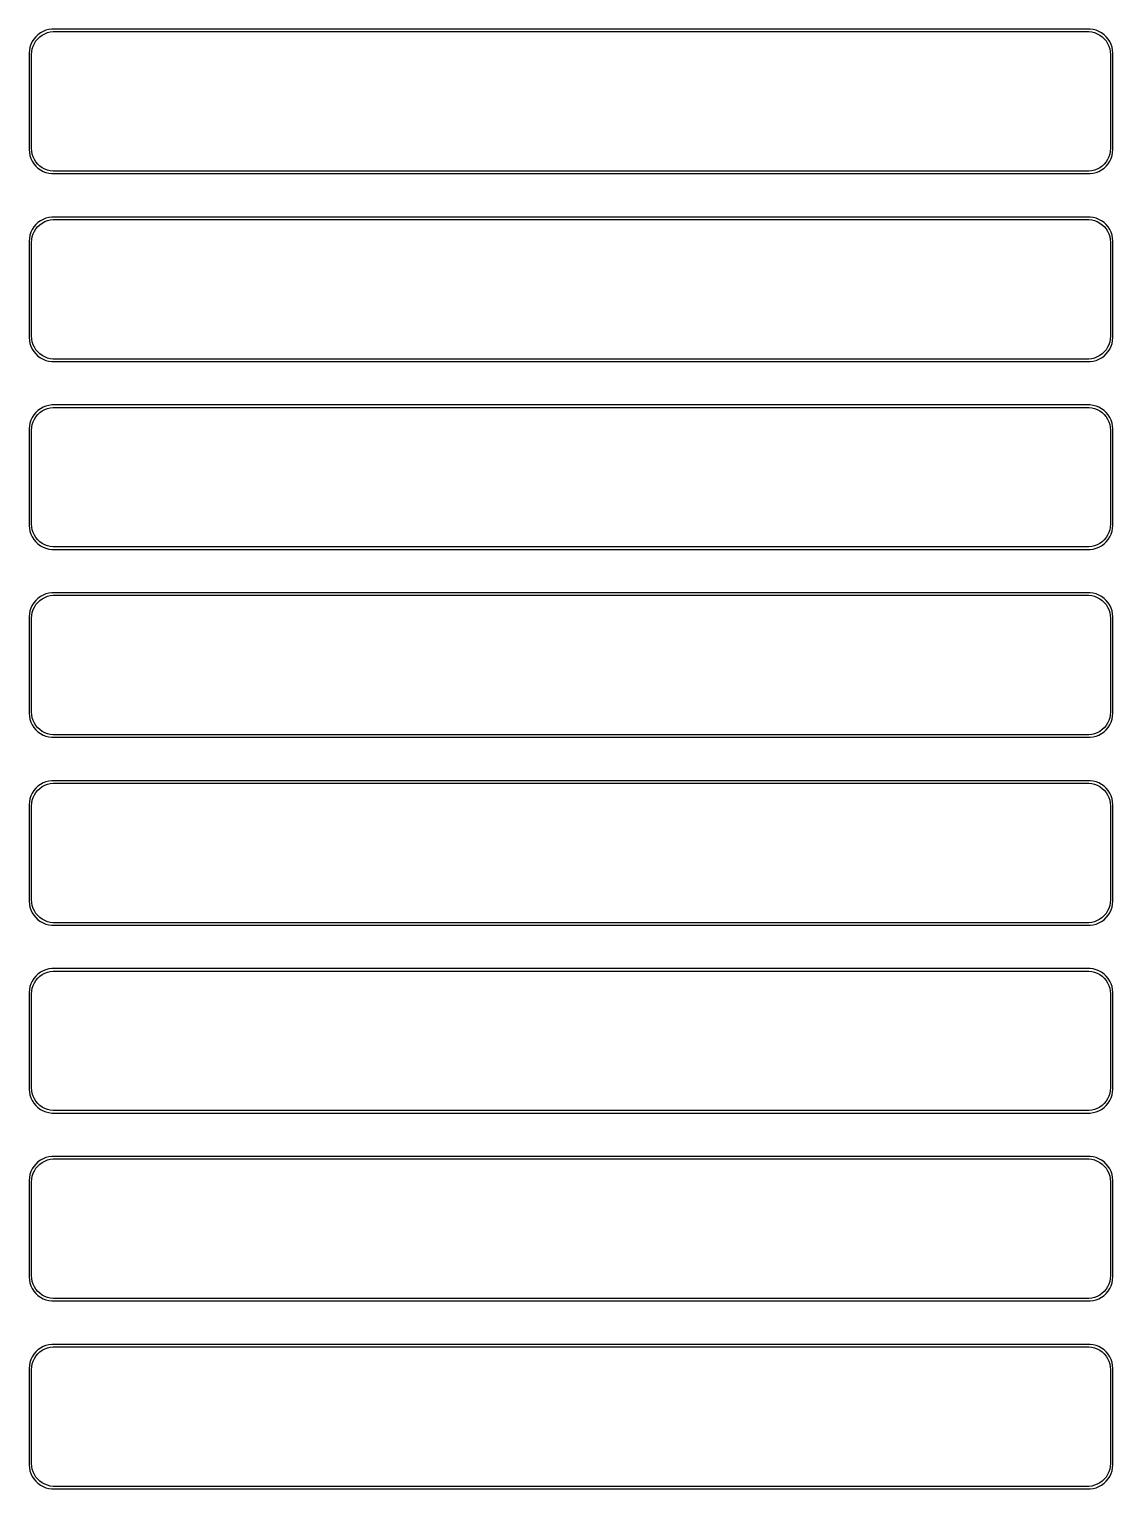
# Model space of a CAD drawing. Header units: metres. Extents: x -112 to 112, y 570 to 1146.
# Drawn here: x -112.5 to 112.5, y 843 to 1146 of the extents above; entities that cross this region are included whole.
import ezdxf

# ---------------------------------------------------------------- set-up
doc = ezdxf.new("R2010")
doc.units = ezdxf.units.M

msp = doc.modelspace()

# ---------------------------------------------------------------- linework, layer by layer
for p, q in [((-109.629, 1145.52), (-110.179, 1145.22)), ((-109.045, 1145.76), (-109.629, 1145.52)), ((-109.272, 1145.05), (-108.718, 1145.27)), ((-108.437, 1145.91), (-109.045, 1145.76)), ((-108.718, 1145.27), (-108.14, 1145.42)), ((-107.814, 1145.99), (-108.437, 1145.91)), ((-108.14, 1145.42), (-107.548, 1145.49)), ((107.814, 1145.99), (-107.814, 1145.99)), ((-107.548, 1145.49), (107.548, 1145.49)), ((107.548, 1145.49), (108.14, 1145.42)), ((108.437, 1145.91), (107.814, 1145.99)), ((108.14, 1145.42), (108.718, 1145.27)), ((109.045, 1145.76), (108.437, 1145.91)), ((108.718, 1145.27), (109.272, 1145.05)), ((109.629, 1145.52), (109.045, 1145.76)), ((110.179, 1145.22), (109.629, 1145.52)), ((-112.343, 1142.24), (-112.461, 1141.63)), ((-112.149, 1142.84), (-112.343, 1142.24)), ((-111.882, 1143.41), (-112.149, 1142.84)), ((-111.545, 1143.94), (-111.882, 1143.41)), ((-111.851, 1141.93), (-111.666, 1142.5)), ((-111.666, 1142.5), (-111.412, 1143.04)), ((-111.145, 1144.42), (-111.545, 1143.94)), ((-111.412, 1143.04), (-111.093, 1143.54)), ((-110.687, 1144.85), (-111.145, 1144.42)), ((-111.093, 1143.54), (-110.713, 1144)), ((-110.713, 1144), (-110.278, 1144.41)), ((-110.179, 1145.22), (-110.687, 1144.85)), ((-110.278, 1144.41), (-109.795, 1144.76)), ((-109.795, 1144.76), (-109.272, 1145.05)), ((109.272, 1145.05), (109.795, 1144.76)), ((109.795, 1144.76), (110.278, 1144.41)), ((110.687, 1144.85), (110.179, 1145.22)), ((110.278, 1144.41), (110.713, 1144)), ((111.145, 1144.42), (110.687, 1144.85)), ((110.713, 1144), (111.093, 1143.54)), ((111.093, 1143.54), (111.412, 1143.04)), ((111.545, 1143.94), (111.145, 1144.42)), ((111.412, 1143.04), (111.666, 1142.5)), ((111.882, 1143.41), (111.545, 1143.94)), ((111.666, 1142.5), (111.851, 1141.93)), ((112.149, 1142.84), (111.882, 1143.41)), ((112.343, 1142.24), (112.149, 1142.84)), ((112.461, 1141.63), (112.343, 1142.24)), ((-112.461, 1141.63), (-112.5, 1141)), ((-112.5, 1141), (-112.5, 1121)), ((-112, 1140.75), (-111.963, 1141.35)), ((-112, 1121.25), (-112, 1140.75)), ((-111.963, 1141.35), (-111.851, 1141.93)), ((111.851, 1141.93), (111.963, 1141.35)), ((111.963, 1141.35), (112, 1140.75)), ((112, 1140.75), (112, 1121.25)), ((112.5, 1141), (112.461, 1141.63)), ((112.5, 1121), (112.5, 1141)), ((-111.963, 1120.65), (-112, 1121.25)), ((112, 1121.25), (111.963, 1120.65)), ((-112.5, 1121), (-112.461, 1120.37)), ((-112.461, 1120.37), (-112.343, 1119.76)), ((-112.343, 1119.76), (-112.149, 1119.16)), ((-112.149, 1119.16), (-111.882, 1118.59)), ((-111.851, 1120.07), (-111.963, 1120.65)), ((-111.882, 1118.59), (-111.545, 1118.06)), ((-111.666, 1119.5), (-111.851, 1120.07)), ((-111.412, 1118.96), (-111.666, 1119.5)), ((-111.545, 1118.06), (-111.145, 1117.58)), ((-111.093, 1118.46), (-111.412, 1118.96)), ((-110.713, 1118), (-111.093, 1118.46)), ((-110.278, 1117.59), (-110.713, 1118)), ((110.713, 1118), (110.278, 1117.59)), ((111.093, 1118.46), (110.713, 1118)), ((111.412, 1118.96), (111.093, 1118.46)), ((111.145, 1117.58), (111.545, 1118.06)), ((111.666, 1119.5), (111.412, 1118.96)), ((111.545, 1118.06), (111.882, 1118.59)), ((111.851, 1120.07), (111.666, 1119.5)), ((111.963, 1120.65), (111.851, 1120.07)), ((111.882, 1118.59), (112.149, 1119.16)), ((112.149, 1119.16), (112.343, 1119.76)), ((112.343, 1119.76), (112.461, 1120.37)), ((112.461, 1120.37), (112.5, 1121)), ((-111.145, 1117.58), (-110.687, 1117.15)), ((-110.687, 1117.15), (-110.179, 1116.78)), ((-109.795, 1117.24), (-110.278, 1117.59)), ((-110.179, 1116.78), (-109.629, 1116.48)), ((-109.272, 1116.95), (-109.795, 1117.24)), ((-109.629, 1116.48), (-109.045, 1116.24)), ((-108.718, 1116.73), (-109.272, 1116.95)), ((-109.045, 1116.24), (-108.437, 1116.09)), ((-108.14, 1116.58), (-108.718, 1116.73)), ((-108.437, 1116.09), (-107.814, 1116.01)), ((-107.548, 1116.51), (-108.14, 1116.58)), ((-107.814, 1116.01), (107.814, 1116.01)), ((107.548, 1116.51), (-107.548, 1116.51)), ((108.14, 1116.58), (107.548, 1116.51)), ((107.814, 1116.01), (108.437, 1116.09)), ((108.718, 1116.73), (108.14, 1116.58)), ((108.437, 1116.09), (109.045, 1116.24)), ((109.272, 1116.95), (108.718, 1116.73)), ((109.045, 1116.24), (109.629, 1116.48)), ((109.795, 1117.24), (109.272, 1116.95)), ((109.629, 1116.48), (110.179, 1116.78)), ((110.278, 1117.59), (109.795, 1117.24)), ((110.179, 1116.78), (110.687, 1117.15)), ((110.687, 1117.15), (111.145, 1117.58)), ((-110.179, 1106.22), (-110.687, 1105.85)), ((-109.629, 1106.52), (-110.179, 1106.22)), ((-109.795, 1105.76), (-109.272, 1106.05)), ((-109.045, 1106.76), (-109.629, 1106.52)), ((-109.272, 1106.05), (-108.718, 1106.27)), ((-108.437, 1106.91), (-109.045, 1106.76)), ((-108.718, 1106.27), (-108.14, 1106.42)), ((-107.814, 1106.99), (-108.437, 1106.91)), ((-108.14, 1106.42), (-107.548, 1106.49)), ((107.814, 1106.99), (-107.814, 1106.99)), ((-107.548, 1106.49), (107.548, 1106.49)), ((107.548, 1106.49), (108.14, 1106.42)), ((108.437, 1106.91), (107.814, 1106.99)), ((108.14, 1106.42), (108.718, 1106.27)), ((109.045, 1106.76), (108.437, 1106.91)), ((108.718, 1106.27), (109.272, 1106.05)), ((109.629, 1106.52), (109.045, 1106.76)), ((109.272, 1106.05), (109.795, 1105.76)), ((110.179, 1106.22), (109.629, 1106.52)), ((110.687, 1105.85), (110.179, 1106.22)), ((-112.343, 1103.24), (-112.461, 1102.63)), ((-112.149, 1103.84), (-112.343, 1103.24)), ((-111.882, 1104.41), (-112.149, 1103.84)), ((-111.963, 1102.35), (-111.851, 1102.93)), ((-111.545, 1104.94), (-111.882, 1104.41)), ((-111.851, 1102.93), (-111.666, 1103.5)), ((-111.666, 1103.5), (-111.412, 1104.04)), ((-111.145, 1105.42), (-111.545, 1104.94)), ((-111.412, 1104.04), (-111.093, 1104.54)), ((-110.687, 1105.85), (-111.145, 1105.42)), ((-111.093, 1104.54), (-110.713, 1105)), ((-110.713, 1105), (-110.278, 1105.41)), ((-110.278, 1105.41), (-109.795, 1105.76)), ((109.795, 1105.76), (110.278, 1105.41)), ((110.278, 1105.41), (110.713, 1105)), ((111.145, 1105.42), (110.687, 1105.85)), ((110.713, 1105), (111.093, 1104.54)), ((111.093, 1104.54), (111.412, 1104.04)), ((111.545, 1104.94), (111.145, 1105.42)), ((111.412, 1104.04), (111.666, 1103.5)), ((111.882, 1104.41), (111.545, 1104.94)), ((111.666, 1103.5), (111.851, 1102.93)), ((111.851, 1102.93), (111.963, 1102.35)), ((112.149, 1103.84), (111.882, 1104.41)), ((112.343, 1103.24), (112.149, 1103.84)), ((112.461, 1102.63), (112.343, 1103.24)), ((-112.461, 1102.63), (-112.5, 1102)), ((-112.5, 1102), (-112.5, 1082)), ((-112, 1101.75), (-111.963, 1102.35)), ((-112, 1082.25), (-112, 1101.75)), ((111.963, 1102.35), (112, 1101.75)), ((112, 1101.75), (112, 1082.25)), ((112.5, 1102), (112.461, 1102.63)), ((112.5, 1082), (112.5, 1102)), ((-112.5, 1082), (-112.461, 1081.37)), ((-111.963, 1081.65), (-112, 1082.25)), ((-111.851, 1081.07), (-111.963, 1081.65)), ((111.963, 1081.65), (111.851, 1081.07)), ((112, 1082.25), (111.963, 1081.65)), ((112.461, 1081.37), (112.5, 1082)), ((-112.461, 1081.37), (-112.343, 1080.76)), ((-112.343, 1080.76), (-112.149, 1080.16)), ((-112.149, 1080.16), (-111.882, 1079.59)), ((-111.882, 1079.59), (-111.545, 1079.06)), ((-111.666, 1080.5), (-111.851, 1081.07)), ((-111.412, 1079.96), (-111.666, 1080.5)), ((-111.545, 1079.06), (-111.145, 1078.58)), ((-111.093, 1079.46), (-111.412, 1079.96)), ((-110.713, 1079), (-111.093, 1079.46)), ((-110.278, 1078.59), (-110.713, 1079)), ((110.713, 1079), (110.278, 1078.59)), ((111.093, 1079.46), (110.713, 1079)), ((111.412, 1079.96), (111.093, 1079.46)), ((111.145, 1078.58), (111.545, 1079.06)), ((111.666, 1080.5), (111.412, 1079.96)), ((111.545, 1079.06), (111.882, 1079.59)), ((111.851, 1081.07), (111.666, 1080.5)), ((111.882, 1079.59), (112.149, 1080.16)), ((112.149, 1080.16), (112.343, 1080.76)), ((112.343, 1080.76), (112.461, 1081.37)), ((-111.145, 1078.58), (-110.687, 1078.15)), ((-110.687, 1078.15), (-110.179, 1077.78)), ((-109.795, 1078.24), (-110.278, 1078.59)), ((-110.179, 1077.78), (-109.629, 1077.48)), ((-109.272, 1077.95), (-109.795, 1078.24)), ((-109.629, 1077.48), (-109.045, 1077.24)), ((-108.718, 1077.73), (-109.272, 1077.95)), ((-109.045, 1077.24), (-108.437, 1077.09)), ((-108.14, 1077.58), (-108.718, 1077.73)), ((-108.437, 1077.09), (-107.814, 1077.01)), ((-107.548, 1077.51), (-108.14, 1077.58)), ((-107.814, 1077.01), (107.814, 1077.01)), ((107.548, 1077.51), (-107.548, 1077.51)), ((108.14, 1077.58), (107.548, 1077.51)), ((107.814, 1077.01), (108.437, 1077.09)), ((108.718, 1077.73), (108.14, 1077.58)), ((108.437, 1077.09), (109.045, 1077.24)), ((109.272, 1077.95), (108.718, 1077.73)), ((109.045, 1077.24), (109.629, 1077.48)), ((109.795, 1078.24), (109.272, 1077.95)), ((109.629, 1077.48), (110.179, 1077.78)), ((110.278, 1078.59), (109.795, 1078.24)), ((110.179, 1077.78), (110.687, 1078.15)), ((110.687, 1078.15), (111.145, 1078.58)), ((-110.687, 1066.85), (-111.145, 1066.42)), ((-110.179, 1067.22), (-110.687, 1066.85)), ((-110.278, 1066.41), (-109.795, 1066.76)), ((-109.629, 1067.52), (-110.179, 1067.22)), ((-109.795, 1066.76), (-109.272, 1067.05)), ((-109.045, 1067.76), (-109.629, 1067.52)), ((-109.272, 1067.05), (-108.718, 1067.27)), ((-108.437, 1067.91), (-109.045, 1067.76)), ((-108.718, 1067.27), (-108.14, 1067.42)), ((-107.814, 1067.99), (-108.437, 1067.91)), ((-108.14, 1067.42), (-107.548, 1067.49)), ((107.814, 1067.99), (-107.814, 1067.99)), ((-107.548, 1067.49), (107.548, 1067.49)), ((107.548, 1067.49), (108.14, 1067.42)), ((108.437, 1067.91), (107.814, 1067.99)), ((108.14, 1067.42), (108.718, 1067.27)), ((109.045, 1067.76), (108.437, 1067.91)), ((108.718, 1067.27), (109.272, 1067.05)), ((109.629, 1067.52), (109.045, 1067.76)), ((109.272, 1067.05), (109.795, 1066.76)), ((110.179, 1067.22), (109.629, 1067.52)), ((109.795, 1066.76), (110.278, 1066.41)), ((110.687, 1066.85), (110.179, 1067.22)), ((111.145, 1066.42), (110.687, 1066.85)), ((-112.461, 1063.63), (-112.5, 1063)), ((-112.343, 1064.24), (-112.461, 1063.63)), ((-112.149, 1064.84), (-112.343, 1064.24)), ((-111.882, 1065.41), (-112.149, 1064.84)), ((-111.963, 1063.35), (-111.851, 1063.93)), ((-111.545, 1065.94), (-111.882, 1065.41)), ((-111.851, 1063.93), (-111.666, 1064.5)), ((-111.666, 1064.5), (-111.412, 1065.04)), ((-111.145, 1066.42), (-111.545, 1065.94)), ((-111.412, 1065.04), (-111.093, 1065.54)), ((-111.093, 1065.54), (-110.713, 1066)), ((-110.713, 1066), (-110.278, 1066.41)), ((110.278, 1066.41), (110.713, 1066)), ((110.713, 1066), (111.093, 1065.54)), ((111.093, 1065.54), (111.412, 1065.04)), ((111.545, 1065.94), (111.145, 1066.42)), ((111.412, 1065.04), (111.666, 1064.5)), ((111.882, 1065.41), (111.545, 1065.94)), ((111.666, 1064.5), (111.851, 1063.93)), ((111.851, 1063.93), (111.963, 1063.35)), ((112.149, 1064.84), (111.882, 1065.41)), ((112.343, 1064.24), (112.149, 1064.84)), ((112.461, 1063.63), (112.343, 1064.24)), ((112.5, 1063), (112.461, 1063.63)), ((-112.5, 1063), (-112.5, 1043)), ((-112, 1062.75), (-111.963, 1063.35)), ((-112, 1043.25), (-112, 1062.75)), ((111.963, 1063.35), (112, 1062.75)), ((112, 1062.75), (112, 1043.25)), ((112.5, 1043), (112.5, 1063)), ((-112.5, 1043), (-112.461, 1042.37)), ((-112.461, 1042.37), (-112.343, 1041.76)), ((-111.963, 1042.65), (-112, 1043.25)), ((-111.851, 1042.07), (-111.963, 1042.65)), ((111.963, 1042.65), (111.851, 1042.07)), ((112, 1043.25), (111.963, 1042.65)), ((112.343, 1041.76), (112.461, 1042.37)), ((112.461, 1042.37), (112.5, 1043)), ((-112.343, 1041.76), (-112.149, 1041.16)), ((-112.149, 1041.16), (-111.882, 1040.59)), ((-111.882, 1040.59), (-111.545, 1040.06)), ((-111.666, 1041.5), (-111.851, 1042.07)), ((-111.412, 1040.96), (-111.666, 1041.5)), ((-111.545, 1040.06), (-111.145, 1039.58)), ((-111.093, 1040.46), (-111.412, 1040.96)), ((-111.145, 1039.58), (-110.687, 1039.15)), ((-110.713, 1040), (-111.093, 1040.46)), ((-110.278, 1039.59), (-110.713, 1040)), ((-109.795, 1039.24), (-110.278, 1039.59)), ((-109.272, 1038.95), (-109.795, 1039.24)), ((109.795, 1039.24), (109.272, 1038.95)), ((110.278, 1039.59), (109.795, 1039.24)), ((110.713, 1040), (110.278, 1039.59)), ((110.687, 1039.15), (111.145, 1039.58)), ((111.093, 1040.46), (110.713, 1040)), ((111.412, 1040.96), (111.093, 1040.46)), ((111.145, 1039.58), (111.545, 1040.06)), ((111.666, 1041.5), (111.412, 1040.96)), ((111.545, 1040.06), (111.882, 1040.59)), ((111.851, 1042.07), (111.666, 1041.5)), ((111.882, 1040.59), (112.149, 1041.16)), ((112.149, 1041.16), (112.343, 1041.76)), ((-110.687, 1039.15), (-110.179, 1038.78)), ((-110.179, 1038.78), (-109.629, 1038.48)), ((-109.629, 1038.48), (-109.045, 1038.24)), ((-108.718, 1038.73), (-109.272, 1038.95)), ((-109.045, 1038.24), (-108.437, 1038.09)), ((-108.14, 1038.58), (-108.718, 1038.73)), ((-108.437, 1038.09), (-107.814, 1038.01)), ((-107.548, 1038.51), (-108.14, 1038.58)), ((-107.814, 1038.01), (107.814, 1038.01)), ((107.548, 1038.51), (-107.548, 1038.51)), ((108.14, 1038.58), (107.548, 1038.51)), ((107.814, 1038.01), (108.437, 1038.09)), ((108.718, 1038.73), (108.14, 1038.58)), ((108.437, 1038.09), (109.045, 1038.24)), ((109.272, 1038.95), (108.718, 1038.73)), ((109.045, 1038.24), (109.629, 1038.48)), ((109.629, 1038.48), (110.179, 1038.78)), ((110.179, 1038.78), (110.687, 1039.15)), ((-111.145, 1027.42), (-111.545, 1026.94)), ((-110.687, 1027.85), (-111.145, 1027.42)), ((-110.713, 1027), (-110.278, 1027.41)), ((-110.179, 1028.22), (-110.687, 1027.85)), ((-110.278, 1027.41), (-109.795, 1027.76)), ((-109.629, 1028.52), (-110.179, 1028.22)), ((-109.795, 1027.76), (-109.272, 1028.05)), ((-109.045, 1028.76), (-109.629, 1028.52)), ((-109.272, 1028.05), (-108.718, 1028.27)), ((-108.437, 1028.91), (-109.045, 1028.76)), ((-108.718, 1028.27), (-108.14, 1028.42)), ((-107.814, 1028.99), (-108.437, 1028.91)), ((-108.14, 1028.42), (-107.548, 1028.49)), ((107.814, 1028.99), (-107.814, 1028.99)), ((-107.548, 1028.49), (107.548, 1028.49)), ((107.548, 1028.49), (108.14, 1028.42)), ((108.437, 1028.91), (107.814, 1028.99)), ((108.14, 1028.42), (108.718, 1028.27)), ((109.045, 1028.76), (108.437, 1028.91)), ((108.718, 1028.27), (109.272, 1028.05)), ((109.629, 1028.52), (109.045, 1028.76)), ((109.272, 1028.05), (109.795, 1027.76)), ((110.179, 1028.22), (109.629, 1028.52)), ((109.795, 1027.76), (110.278, 1027.41)), ((110.687, 1027.85), (110.179, 1028.22)), ((110.278, 1027.41), (110.713, 1027)), ((111.145, 1027.42), (110.687, 1027.85)), ((111.545, 1026.94), (111.145, 1027.42)), ((-112.461, 1024.63), (-112.5, 1024)), ((-112.343, 1025.24), (-112.461, 1024.63)), ((-112.149, 1025.84), (-112.343, 1025.24)), ((-111.882, 1026.41), (-112.149, 1025.84)), ((-112, 1023.75), (-111.963, 1024.35)), ((-111.963, 1024.35), (-111.851, 1024.93)), ((-111.545, 1026.94), (-111.882, 1026.41)), ((-111.851, 1024.93), (-111.666, 1025.5)), ((-111.666, 1025.5), (-111.412, 1026.04)), ((-111.412, 1026.04), (-111.093, 1026.54)), ((-111.093, 1026.54), (-110.713, 1027)), ((110.713, 1027), (111.093, 1026.54)), ((111.093, 1026.54), (111.412, 1026.04)), ((111.412, 1026.04), (111.666, 1025.5)), ((111.882, 1026.41), (111.545, 1026.94)), ((111.666, 1025.5), (111.851, 1024.93)), ((111.851, 1024.93), (111.963, 1024.35)), ((112.149, 1025.84), (111.882, 1026.41)), ((111.963, 1024.35), (112, 1023.75)), ((112.343, 1025.24), (112.149, 1025.84)), ((112.461, 1024.63), (112.343, 1025.24)), ((112.5, 1024), (112.461, 1024.63)), ((-112.5, 1024), (-112.5, 1004)), ((-112, 1004.25), (-112, 1023.75)), ((112, 1023.75), (112, 1004.25)), ((112.5, 1004), (112.5, 1024)), ((-112.5, 1004), (-112.461, 1003.37)), ((-112.461, 1003.37), (-112.343, 1002.76)), ((-111.963, 1003.65), (-112, 1004.25)), ((-111.851, 1003.07), (-111.963, 1003.65)), ((-111.666, 1002.5), (-111.851, 1003.07)), ((111.851, 1003.07), (111.666, 1002.5)), ((111.963, 1003.65), (111.851, 1003.07)), ((112, 1004.25), (111.963, 1003.65)), ((112.343, 1002.76), (112.461, 1003.37)), ((112.461, 1003.37), (112.5, 1004)), ((-112.343, 1002.76), (-112.149, 1002.16)), ((-112.149, 1002.16), (-111.882, 1001.59)), ((-111.882, 1001.59), (-111.545, 1001.06)), ((-111.412, 1001.96), (-111.666, 1002.5)), ((-111.545, 1001.06), (-111.145, 1000.58)), ((-111.093, 1001.46), (-111.412, 1001.96)), ((-111.145, 1000.58), (-110.687, 1000.15)), ((-110.713, 1001), (-111.093, 1001.46)), ((-110.278, 1000.59), (-110.713, 1001)), ((-110.687, 1000.15), (-110.179, 999.778)), ((-109.795, 1000.24), (-110.278, 1000.59)), ((-109.272, 999.952), (-109.795, 1000.24)), ((-108.718, 999.732), (-109.272, 999.952)), ((109.272, 999.952), (108.718, 999.732)), ((109.795, 1000.24), (109.272, 999.952)), ((110.278, 1000.59), (109.795, 1000.24)), ((110.179, 999.778), (110.687, 1000.15)), ((110.713, 1001), (110.278, 1000.59)), ((110.687, 1000.15), (111.145, 1000.58)), ((111.093, 1001.46), (110.713, 1001)), ((111.412, 1001.96), (111.093, 1001.46)), ((111.145, 1000.58), (111.545, 1001.06)), ((111.666, 1002.5), (111.412, 1001.96)), ((111.545, 1001.06), (111.882, 1001.59)), ((111.882, 1001.59), (112.149, 1002.16)), ((112.149, 1002.16), (112.343, 1002.76)), ((-110.179, 999.778), (-109.629, 999.476)), ((-109.629, 999.476), (-109.045, 999.245)), ((-109.045, 999.245), (-108.437, 999.089)), ((-108.14, 999.584), (-108.718, 999.732)), ((-108.437, 999.089), (-107.814, 999.01)), ((-107.548, 999.509), (-108.14, 999.584)), ((-107.814, 999.01), (107.814, 999.01)), ((107.548, 999.509), (-107.548, 999.509)), ((108.14, 999.584), (107.548, 999.509)), ((107.814, 999.01), (108.437, 999.089)), ((108.718, 999.732), (108.14, 999.584)), ((108.437, 999.089), (109.045, 999.245)), ((109.045, 999.245), (109.629, 999.476)), ((109.629, 999.476), (110.179, 999.778)), ((-111.545, 987.939), (-111.882, 987.409)), ((-111.145, 988.423), (-111.545, 987.939)), ((-110.687, 988.853), (-111.145, 988.423)), ((-111.093, 987.542), (-110.713, 988.002)), ((-110.713, 988.002), (-110.278, 988.41)), ((-110.179, 989.222), (-110.687, 988.853)), ((-110.278, 988.41), (-109.795, 988.761)), ((-109.629, 989.524), (-110.179, 989.222)), ((-109.795, 988.761), (-109.272, 989.048)), ((-109.045, 989.755), (-109.629, 989.524)), ((-109.272, 989.048), (-108.718, 989.268)), ((-108.437, 989.911), (-109.045, 989.755)), ((-108.718, 989.268), (-108.14, 989.416)), ((-107.814, 989.99), (-108.437, 989.911)), ((-108.14, 989.416), (-107.548, 989.491)), ((107.814, 989.99), (-107.814, 989.99)), ((-107.548, 989.491), (107.548, 989.491)), ((107.548, 989.491), (108.14, 989.416)), ((108.437, 989.911), (107.814, 989.99)), ((108.14, 989.416), (108.718, 989.268)), ((109.045, 989.755), (108.437, 989.911)), ((108.718, 989.268), (109.272, 989.048)), ((109.629, 989.524), (109.045, 989.755)), ((109.272, 989.048), (109.795, 988.761)), ((110.179, 989.222), (109.629, 989.524)), ((109.795, 988.761), (110.278, 988.41)), ((110.687, 988.853), (110.179, 989.222)), ((110.278, 988.41), (110.713, 988.002)), ((111.145, 988.423), (110.687, 988.853)), ((110.713, 988.002), (111.093, 987.542)), ((111.545, 987.939), (111.145, 988.423)), ((111.882, 987.409), (111.545, 987.939)), ((-112.461, 985.627), (-112.5, 985)), ((-112.5, 985), (-112.5, 965)), ((-112.343, 986.243), (-112.461, 985.627)), ((-112.149, 986.841), (-112.343, 986.243)), ((-111.882, 987.409), (-112.149, 986.841)), ((-112, 984.75), (-111.963, 985.345)), ((-112, 965.25), (-112, 984.75)), ((-111.963, 985.345), (-111.851, 985.931)), ((-111.851, 985.931), (-111.666, 986.499)), ((-111.666, 986.499), (-111.412, 987.038)), ((-111.412, 987.038), (-111.093, 987.542)), ((111.093, 987.542), (111.412, 987.038)), ((111.412, 987.038), (111.666, 986.499)), ((111.666, 986.499), (111.851, 985.931)), ((111.851, 985.931), (111.963, 985.345)), ((112.149, 986.841), (111.882, 987.409)), ((111.963, 985.345), (112, 984.75)), ((112, 984.75), (112, 965.25)), ((112.343, 986.243), (112.149, 986.841)), ((112.461, 985.627), (112.343, 986.243)), ((112.5, 985), (112.461, 985.627)), ((112.5, 965), (112.5, 985)), ((-112.5, 965), (-112.461, 964.373)), ((-112.461, 964.373), (-112.343, 963.757)), ((-112.343, 963.757), (-112.149, 963.159)), ((-111.963, 964.655), (-112, 965.25)), ((-111.851, 964.069), (-111.963, 964.655)), ((-111.666, 963.501), (-111.851, 964.069)), ((-111.412, 962.962), (-111.666, 963.501)), ((111.666, 963.501), (111.412, 962.962)), ((111.851, 964.069), (111.666, 963.501)), ((111.963, 964.655), (111.851, 964.069)), ((112, 965.25), (111.963, 964.655)), ((112.149, 963.159), (112.343, 963.757)), ((112.343, 963.757), (112.461, 964.373)), ((112.461, 964.373), (112.5, 965)), ((-112.149, 963.159), (-111.882, 962.591)), ((-111.882, 962.591), (-111.545, 962.061)), ((-111.545, 962.061), (-111.145, 961.577)), ((-111.093, 962.458), (-111.412, 962.962)), ((-111.145, 961.577), (-110.687, 961.147)), ((-110.713, 961.998), (-111.093, 962.458)), ((-110.278, 961.59), (-110.713, 961.998)), ((-110.687, 961.147), (-110.179, 960.778)), ((-109.795, 961.239), (-110.278, 961.59)), ((-110.179, 960.778), (-109.629, 960.476)), ((-109.272, 960.952), (-109.795, 961.239)), ((-109.629, 960.476), (-109.045, 960.245)), ((-108.718, 960.732), (-109.272, 960.952)), ((-108.14, 960.584), (-108.718, 960.732)), ((-107.548, 960.509), (-108.14, 960.584)), ((107.548, 960.509), (-107.548, 960.509)), ((108.14, 960.584), (107.548, 960.509)), ((108.718, 960.732), (108.14, 960.584)), ((109.272, 960.952), (108.718, 960.732)), ((109.045, 960.245), (109.629, 960.476)), ((109.795, 961.239), (109.272, 960.952)), ((109.629, 960.476), (110.179, 960.778)), ((110.278, 961.59), (109.795, 961.239)), ((110.179, 960.778), (110.687, 961.147)), ((110.713, 961.998), (110.278, 961.59)), ((110.687, 961.147), (111.145, 961.577)), ((111.093, 962.458), (110.713, 961.998)), ((111.412, 962.962), (111.093, 962.458)), ((111.145, 961.577), (111.545, 962.061)), ((111.545, 962.061), (111.882, 962.591)), ((111.882, 962.591), (112.149, 963.159)), ((-109.045, 960.245), (-108.437, 960.089)), ((-108.437, 960.089), (-107.814, 960.01)), ((-107.814, 960.01), (107.814, 960.01)), ((107.814, 960.01), (108.437, 960.089)), ((108.437, 960.089), (109.045, 960.245)), ((-111.882, 948.409), (-112.149, 947.841)), ((-111.545, 948.939), (-111.882, 948.409)), ((-111.145, 949.423), (-111.545, 948.939)), ((-111.412, 948.038), (-111.093, 948.542)), ((-110.687, 949.853), (-111.145, 949.423)), ((-111.093, 948.542), (-110.713, 949.002)), ((-110.713, 949.002), (-110.278, 949.41)), ((-110.179, 950.222), (-110.687, 949.853)), ((-110.278, 949.41), (-109.795, 949.761)), ((-109.629, 950.524), (-110.179, 950.222)), ((-109.795, 949.761), (-109.272, 950.048)), ((-109.045, 950.755), (-109.629, 950.524)), ((-109.272, 950.048), (-108.718, 950.268)), ((-108.437, 950.911), (-109.045, 950.755)), ((-108.718, 950.268), (-108.14, 950.416)), ((-107.814, 950.99), (-108.437, 950.911)), ((-108.14, 950.416), (-107.548, 950.491)), ((107.814, 950.99), (-107.814, 950.99)), ((-107.548, 950.491), (107.548, 950.491)), ((107.548, 950.491), (108.14, 950.416)), ((108.437, 950.911), (107.814, 950.99)), ((108.14, 950.416), (108.718, 950.268)), ((109.045, 950.755), (108.437, 950.911)), ((108.718, 950.268), (109.272, 950.048)), ((109.629, 950.524), (109.045, 950.755)), ((109.272, 950.048), (109.795, 949.761)), ((110.179, 950.222), (109.629, 950.524)), ((109.795, 949.761), (110.278, 949.41)), ((110.687, 949.853), (110.179, 950.222)), ((110.278, 949.41), (110.713, 949.002)), ((111.145, 949.423), (110.687, 949.853)), ((110.713, 949.002), (111.093, 948.542)), ((111.093, 948.542), (111.412, 948.038)), ((111.545, 948.939), (111.145, 949.423)), ((111.882, 948.409), (111.545, 948.939)), ((112.149, 947.841), (111.882, 948.409)), ((-112.461, 946.627), (-112.5, 946)), ((-112.5, 946), (-112.5, 926)), ((-112.343, 947.243), (-112.461, 946.627)), ((-112.149, 947.841), (-112.343, 947.243)), ((-112, 945.75), (-111.963, 946.345)), ((-112, 926.25), (-112, 945.75)), ((-111.963, 946.345), (-111.851, 946.931)), ((-111.851, 946.931), (-111.666, 947.499)), ((-111.666, 947.499), (-111.412, 948.038)), ((111.412, 948.038), (111.666, 947.499)), ((111.666, 947.499), (111.851, 946.931)), ((111.851, 946.931), (111.963, 946.345)), ((111.963, 946.345), (112, 945.75)), ((112, 945.75), (112, 926.25)), ((112.343, 947.243), (112.149, 947.841)), ((112.461, 946.627), (112.343, 947.243)), ((112.5, 946), (112.461, 946.627)), ((112.5, 926), (112.5, 946)), ((-112.5, 926), (-112.461, 925.373)), ((-112.461, 925.373), (-112.343, 924.757)), ((-112.343, 924.757), (-112.149, 924.159)), ((-112.149, 924.159), (-111.882, 923.591)), ((-111.963, 925.655), (-112, 926.25)), ((-111.851, 925.069), (-111.963, 925.655)), ((-111.666, 924.501), (-111.851, 925.069)), ((-111.412, 923.962), (-111.666, 924.501)), ((111.666, 924.501), (111.412, 923.962)), ((111.851, 925.069), (111.666, 924.501)), ((111.963, 925.655), (111.851, 925.069)), ((111.882, 923.591), (112.149, 924.159)), ((112, 926.25), (111.963, 925.655)), ((112.149, 924.159), (112.343, 924.757)), ((112.343, 924.757), (112.461, 925.373)), ((112.461, 925.373), (112.5, 926)), ((-111.882, 923.591), (-111.545, 923.061)), ((-111.545, 923.061), (-111.145, 922.577)), ((-111.093, 923.458), (-111.412, 923.962)), ((-111.145, 922.577), (-110.687, 922.147)), ((-110.713, 922.998), (-111.093, 923.458)), ((-110.278, 922.59), (-110.713, 922.998)), ((-110.687, 922.147), (-110.179, 921.778)), ((-109.795, 922.239), (-110.278, 922.59)), ((-110.179, 921.778), (-109.629, 921.476)), ((-109.272, 921.952), (-109.795, 922.239)), ((-109.629, 921.476), (-109.045, 921.245)), ((-108.718, 921.732), (-109.272, 921.952)), ((-109.045, 921.245), (-108.437, 921.089)), ((-108.14, 921.584), (-108.718, 921.732)), ((-108.437, 921.089), (-107.814, 921.01)), ((-107.548, 921.509), (-108.14, 921.584)), ((107.548, 921.509), (-107.548, 921.509)), ((108.14, 921.584), (107.548, 921.509)), ((107.814, 921.01), (108.437, 921.089)), ((108.718, 921.732), (108.14, 921.584)), ((108.437, 921.089), (109.045, 921.245)), ((109.272, 921.952), (108.718, 921.732)), ((109.045, 921.245), (109.629, 921.476)), ((109.795, 922.239), (109.272, 921.952)), ((109.629, 921.476), (110.179, 921.778)), ((110.278, 922.59), (109.795, 922.239)), ((110.179, 921.778), (110.687, 922.147)), ((110.713, 922.998), (110.278, 922.59)), ((110.687, 922.147), (111.145, 922.577)), ((111.093, 923.458), (110.713, 922.998)), ((111.412, 923.962), (111.093, 923.458)), ((111.145, 922.577), (111.545, 923.061)), ((111.545, 923.061), (111.882, 923.591)), ((-107.814, 921.01), (107.814, 921.01)), ((-107.814, 911.99), (-108.437, 911.911)), ((107.814, 911.99), (-107.814, 911.99)), ((108.437, 911.911), (107.814, 911.99)), ((-111.882, 909.409), (-112.149, 908.841)), ((-111.545, 909.939), (-111.882, 909.409)), ((-111.666, 908.499), (-111.412, 909.038)), ((-111.145, 910.423), (-111.545, 909.939)), ((-111.412, 909.038), (-111.093, 909.542)), ((-110.687, 910.853), (-111.145, 910.423)), ((-111.093, 909.542), (-110.713, 910.002)), ((-110.713, 910.002), (-110.278, 910.41)), ((-110.179, 911.222), (-110.687, 910.853)), ((-110.278, 910.41), (-109.795, 910.761)), ((-109.629, 911.524), (-110.179, 911.222)), ((-109.795, 910.761), (-109.272, 911.048)), ((-109.045, 911.755), (-109.629, 911.524)), ((-109.272, 911.048), (-108.718, 911.268)), ((-108.437, 911.911), (-109.045, 911.755)), ((-108.718, 911.268), (-108.14, 911.416)), ((-108.14, 911.416), (-107.548, 911.491)), ((-107.548, 911.491), (107.548, 911.491)), ((107.548, 911.491), (108.14, 911.416)), ((108.14, 911.416), (108.718, 911.268)), ((109.045, 911.755), (108.437, 911.911)), ((108.718, 911.268), (109.272, 911.048)), ((109.629, 911.524), (109.045, 911.755)), ((109.272, 911.048), (109.795, 910.761)), ((110.179, 911.222), (109.629, 911.524)), ((109.795, 910.761), (110.278, 910.41)), ((110.687, 910.853), (110.179, 911.222)), ((110.278, 910.41), (110.713, 910.002)), ((111.145, 910.423), (110.687, 910.853)), ((110.713, 910.002), (111.093, 909.542)), ((111.093, 909.542), (111.412, 909.038)), ((111.545, 909.939), (111.145, 910.423)), ((111.412, 909.038), (111.666, 908.499)), ((111.882, 909.409), (111.545, 909.939)), ((112.149, 908.841), (111.882, 909.409)), ((-112.461, 907.627), (-112.5, 907)), ((-112.5, 907), (-112.5, 887)), ((-112.343, 908.243), (-112.461, 907.627)), ((-112.149, 908.841), (-112.343, 908.243)), ((-112, 906.75), (-111.963, 907.345)), ((-112, 887.25), (-112, 906.75)), ((-111.963, 907.345), (-111.851, 907.931)), ((-111.851, 907.931), (-111.666, 908.499)), ((111.666, 908.499), (111.851, 907.931)), ((111.851, 907.931), (111.963, 907.345)), ((111.963, 907.345), (112, 906.75)), ((112, 906.75), (112, 887.25)), ((112.343, 908.243), (112.149, 908.841)), ((112.461, 907.627), (112.343, 908.243)), ((112.5, 907), (112.461, 907.627)), ((112.5, 887), (112.5, 907)), ((-112.5, 887), (-112.461, 886.373)), ((-112.461, 886.373), (-112.343, 885.757)), ((-112.343, 885.757), (-112.149, 885.159)), ((-112.149, 885.159), (-111.882, 884.591)), ((-111.963, 886.655), (-112, 887.25)), ((-111.851, 886.069), (-111.963, 886.655)), ((-111.666, 885.501), (-111.851, 886.069)), ((-111.412, 884.962), (-111.666, 885.501)), ((-111.093, 884.458), (-111.412, 884.962)), ((111.412, 884.962), (111.093, 884.458)), ((111.666, 885.501), (111.412, 884.962)), ((111.851, 886.069), (111.666, 885.501)), ((111.963, 886.655), (111.851, 886.069)), ((111.882, 884.591), (112.149, 885.159)), ((112, 887.25), (111.963, 886.655)), ((112.149, 885.159), (112.343, 885.757)), ((112.343, 885.757), (112.461, 886.373)), ((112.461, 886.373), (112.5, 887)), ((-111.882, 884.591), (-111.545, 884.061)), ((-111.545, 884.061), (-111.145, 883.577)), ((-111.145, 883.577), (-110.687, 883.147)), ((-110.713, 883.998), (-111.093, 884.458)), ((-110.278, 883.59), (-110.713, 883.998)), ((-110.687, 883.147), (-110.179, 882.778)), ((-109.795, 883.239), (-110.278, 883.59)), ((-110.179, 882.778), (-109.629, 882.476)), ((-109.272, 882.952), (-109.795, 883.239)), ((-109.629, 882.476), (-109.045, 882.245)), ((-108.718, 882.732), (-109.272, 882.952)), ((-109.045, 882.245), (-108.437, 882.089)), ((-108.14, 882.584), (-108.718, 882.732)), ((-108.437, 882.089), (-107.814, 882.01)), ((-107.548, 882.509), (-108.14, 882.584)), ((-107.814, 882.01), (107.814, 882.01)), ((107.548, 882.509), (-107.548, 882.509)), ((108.14, 882.584), (107.548, 882.509)), ((107.814, 882.01), (108.437, 882.089)), ((108.718, 882.732), (108.14, 882.584)), ((108.437, 882.089), (109.045, 882.245)), ((109.272, 882.952), (108.718, 882.732)), ((109.045, 882.245), (109.629, 882.476)), ((109.795, 883.239), (109.272, 882.952)), ((109.629, 882.476), (110.179, 882.778)), ((110.278, 883.59), (109.795, 883.239)), ((110.179, 882.778), (110.687, 883.147)), ((110.713, 883.998), (110.278, 883.59)), ((110.687, 883.147), (111.145, 883.577)), ((111.093, 884.458), (110.713, 883.998)), ((111.145, 883.577), (111.545, 884.061)), ((111.545, 884.061), (111.882, 884.591)), ((-109.045, 872.755), (-109.629, 872.524)), ((-108.437, 872.911), (-109.045, 872.755)), ((-107.814, 872.99), (-108.437, 872.911)), ((107.814, 872.99), (-107.814, 872.99)), ((108.437, 872.911), (107.814, 872.99)), ((109.045, 872.755), (108.437, 872.911)), ((109.629, 872.524), (109.045, 872.755)), ((-112.149, 869.841), (-112.343, 869.243)), ((-111.882, 870.409), (-112.149, 869.841)), ((-111.545, 870.939), (-111.882, 870.409)), ((-111.666, 869.499), (-111.412, 870.038)), ((-111.145, 871.423), (-111.545, 870.939)), ((-111.412, 870.038), (-111.093, 870.542)), ((-110.687, 871.853), (-111.145, 871.423)), ((-111.093, 870.542), (-110.713, 871.002)), ((-110.713, 871.002), (-110.278, 871.41)), ((-110.179, 872.222), (-110.687, 871.853)), ((-110.278, 871.41), (-109.795, 871.761)), ((-109.629, 872.524), (-110.179, 872.222)), ((-109.795, 871.761), (-109.272, 872.048)), ((-109.272, 872.048), (-108.718, 872.268)), ((-108.718, 872.268), (-108.14, 872.416)), ((-108.14, 872.416), (-107.548, 872.491)), ((-107.548, 872.491), (107.548, 872.491)), ((107.548, 872.491), (108.14, 872.416)), ((108.14, 872.416), (108.718, 872.268)), ((108.718, 872.268), (109.272, 872.048)), ((109.272, 872.048), (109.795, 871.761)), ((110.179, 872.222), (109.629, 872.524)), ((109.795, 871.761), (110.278, 871.41)), ((110.687, 871.853), (110.179, 872.222)), ((110.278, 871.41), (110.713, 871.002)), ((111.145, 871.423), (110.687, 871.853)), ((110.713, 871.002), (111.093, 870.542)), ((111.093, 870.542), (111.412, 870.038)), ((111.545, 870.939), (111.145, 871.423)), ((111.412, 870.038), (111.666, 869.499)), ((111.882, 870.409), (111.545, 870.939)), ((112.149, 869.841), (111.882, 870.409)), ((112.343, 869.243), (112.149, 869.841)), ((-112.461, 868.627), (-112.5, 868)), ((-112.5, 868), (-112.5, 848)), ((-112.343, 869.243), (-112.461, 868.627)), ((-112, 867.75), (-111.963, 868.345)), ((-112, 848.25), (-112, 867.75)), ((-111.963, 868.345), (-111.851, 868.931)), ((-111.851, 868.931), (-111.666, 869.499)), ((111.666, 869.499), (111.851, 868.931)), ((111.851, 868.931), (111.963, 868.345)), ((111.963, 868.345), (112, 867.75)), ((112, 867.75), (112, 848.25)), ((112.461, 868.627), (112.343, 869.243)), ((112.5, 868), (112.461, 868.627)), ((112.5, 848), (112.5, 868)), ((-112.5, 848), (-112.461, 847.373)), ((-112.461, 847.373), (-112.343, 846.757)), ((-112.343, 846.757), (-112.149, 846.159)), ((-112.149, 846.159), (-111.882, 845.591)), ((-111.963, 847.655), (-112, 848.25)), ((-111.851, 847.069), (-111.963, 847.655)), ((-111.882, 845.591), (-111.545, 845.061)), ((-111.666, 846.501), (-111.851, 847.069)), ((-111.412, 845.962), (-111.666, 846.501)), ((-111.093, 845.458), (-111.412, 845.962)), ((-110.713, 844.998), (-111.093, 845.458)), ((111.093, 845.458), (110.713, 844.998)), ((111.412, 845.962), (111.093, 845.458)), ((111.666, 846.501), (111.412, 845.962)), ((111.545, 845.061), (111.882, 845.591)), ((111.851, 847.069), (111.666, 846.501)), ((111.963, 847.655), (111.851, 847.069)), ((111.882, 845.591), (112.149, 846.159)), ((112, 848.25), (111.963, 847.655)), ((112.149, 846.159), (112.343, 846.757)), ((112.343, 846.757), (112.461, 847.373)), ((112.461, 847.373), (112.5, 848)), ((-111.545, 845.061), (-111.145, 844.577)), ((-111.145, 844.577), (-110.687, 844.147)), ((-110.278, 844.59), (-110.713, 844.998)), ((-110.687, 844.147), (-110.179, 843.778)), ((-109.795, 844.239), (-110.278, 844.59)), ((-110.179, 843.778), (-109.629, 843.476)), ((-109.272, 843.952), (-109.795, 844.239)), ((-109.629, 843.476), (-109.045, 843.245)), ((-108.718, 843.732), (-109.272, 843.952)), ((-109.045, 843.245), (-108.437, 843.089)), ((-108.14, 843.584), (-108.718, 843.732)), ((-108.437, 843.089), (-107.814, 843.01)), ((-107.548, 843.509), (-108.14, 843.584)), ((-107.814, 843.01), (107.814, 843.01)), ((107.548, 843.509), (-107.548, 843.509)), ((108.14, 843.584), (107.548, 843.509)), ((107.814, 843.01), (108.437, 843.089)), ((108.718, 843.732), (108.14, 843.584)), ((108.437, 843.089), (109.045, 843.245)), ((109.272, 843.952), (108.718, 843.732)), ((109.045, 843.245), (109.629, 843.476)), ((109.795, 844.239), (109.272, 843.952)), ((109.629, 843.476), (110.179, 843.778)), ((110.278, 844.59), (109.795, 844.239)), ((110.179, 843.778), (110.687, 844.147)), ((110.713, 844.998), (110.278, 844.59)), ((110.687, 844.147), (111.145, 844.577)), ((111.145, 844.577), (111.545, 845.061))]:
    msp.add_line(p, q)

doc.saveas('drawing.dxf')
